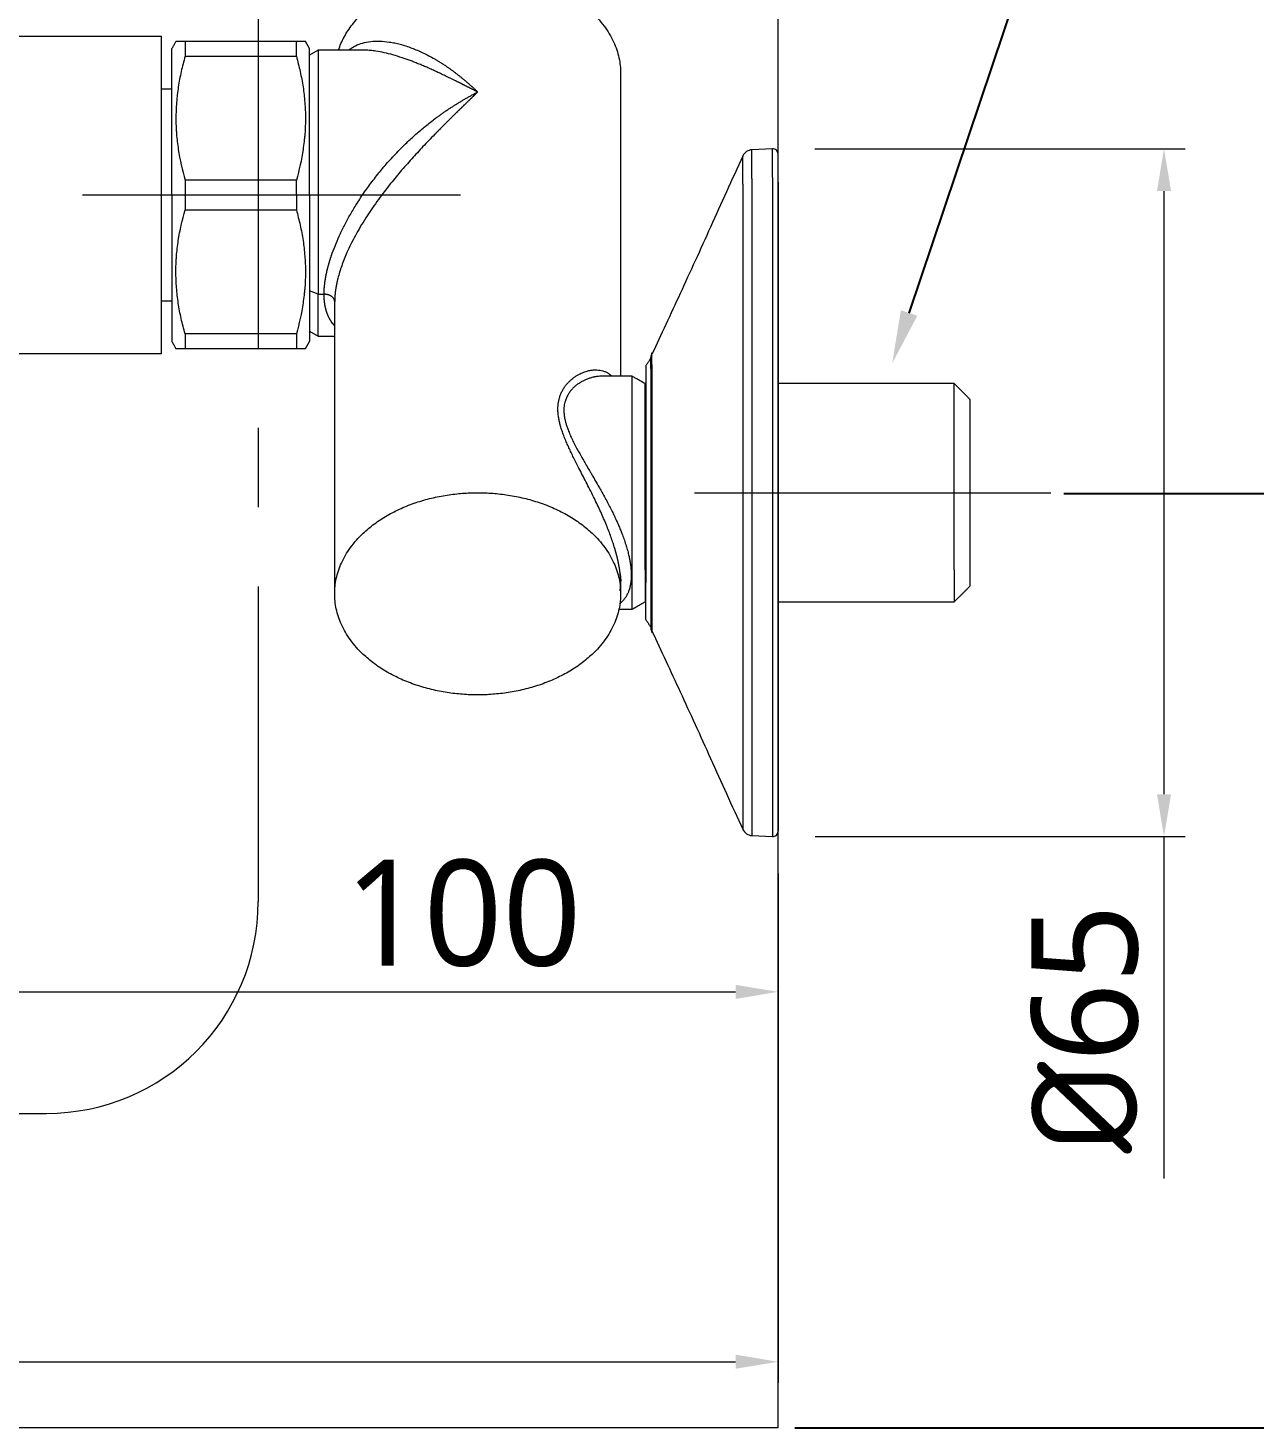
# Model space of a CAD drawing. Extents: x 5217 to 6345, y 0 to 827.
# Drawn here: x 5979 to 6094.9, y 102.2 to 234.4 of the extents above; entities that cross this region are included whole.
import ezdxf
from ezdxf import colors
from ezdxf.entities.mleader import LeaderData, LeaderLine
from ezdxf.math import Vec2, Vec3

# ---------------------------------------------------------------- set-up
doc = ezdxf.new("R2010")
doc.units = 0
doc.header["$LTSCALE"] = 30
doc.header["$MEASUREMENT"] = 0
doc.header["$PDMODE"] = 3
doc.header["$PDSIZE"] = -10
doc.linetypes.add('CENTER', pattern=[2, 1.25, -0.25, 0.25, -0.25])
doc.layers.get('0').update_dxf_attribs({"linetype": 'CONTINUOUS'})
doc.layers.get('DEFPOINTS').update_dxf_attribs({"linetype": 'CONTINUOUS'})
doc.layers.add('1', color=7, linetype='CONTINUOUS')
doc.layers.add('DEF_LAYER_ASSEM_MEMBER', color=7, linetype='CONTINUOUS')
doc.layers.add('치수선', color=7, linetype='CONTINUOUS', lineweight=20)
doc.styles.add('Daelim Dimension', font='NanumGothic.ttf')
doc.styles.get("Standard").update_dxf_attribs({"font": 'SYMBOL'})
doc.dimstyles.new('DEFAULT', dxfattribs={"dimscale": 2, "dimtxt": 2, "dimasz": 2, "dimexe": 0, "dimexo": 2, "dimgap": 1, "dimtad": 1, "dimdec": 1, "dimzin": 9, "dimdsep": 46, "dimtxsty": 'Daelim Dimension', "dimcen": 0.5, "dimclrd": 252, "dimclre": 252, "dimclrt": 3, "dimadec": 1, "dimazin": 0, "dimtfac": 1, "dimtdec": 1, "dimtix": 1, "dimtmove": 0, "dimatfit": 3, "dimfxl": 1, "dimtolj": 1, "dimtzin": 1, "dimlwd": 9, "dimlwe": 9, "dimarcsym": 0})

# ---------------------------------------------------------------- blocks, each defined once
blk = doc.blocks.new('*D10')
at = {"color": 5, "lineweight": 9, "ltscale": 0.5, "transparency": 16777216}
for p, q in [((6053.33, 222.98), (6088.29, 222.98)), ((6086.29, 218.98), (6086.29, 162.03)), ((6053.35, 158.03), (6088.29, 158.03)), ((6086.29, 158.03), (6086.29, 125.74))]:
    blk.add_line(p, q, dxfattribs=at)
at = {"color": 5, "ltscale": 0.5, "transparency": 16777216}
for points in [[(6085.63, 218.98), (6086.96, 218.98), (6086.29, 222.98)], [(6085.63, 162.03), (6086.96, 162.03), (6086.29, 158.03)]]:
    blk.add_solid(points, dxfattribs=at)
at = {"layer": 'DEFPOINTS', "color": 0, "ltscale": 0.5, "transparency": 16777216}
for p in [(6049.33, 222.98), (6049.35, 158.03), (6086.29, 158.03)]:
    blk.add_point(p, dxfattribs=at)
at = {"color": 7, "ltscale": 0.5, "transparency": 16777216, "insert": (6078.85, 139.88), "char_height": 10, "attachment_point": 5, "rotation": 90, "style": 'Daelim Dimension'}
blk.add_mtext('\\A1;{\\fISOCPEUR|b0|i0|c0|p34;%%C}65', dxfattribs=at)
blk = doc.blocks.new('*D11')
at = {"color": 5, "lineweight": 9, "ltscale": 0.5, "transparency": 16777216}
for p, q in [((5954.62, 171.41), (5954.62, 141.37)), ((6049.85, 154.53), (6049.85, 141.37)), ((5958.62, 143.37), (6045.85, 143.37))]:
    blk.add_line(p, q, dxfattribs=at)
at = {"color": 5, "ltscale": 0.5, "transparency": 16777216}
for points in [[(5958.62, 144.03), (5958.62, 142.7), (5954.62, 143.37)], [(6045.85, 144.03), (6045.85, 142.7), (6049.85, 143.37)]]:
    blk.add_solid(points, dxfattribs=at)
at = {"layer": 'DEFPOINTS', "color": 0, "ltscale": 0.5, "transparency": 16777216}
for p in [(5954.62, 175.41), (6049.85, 158.53), (6049.85, 143.37)]:
    blk.add_point(p, dxfattribs=at)
at = {"color": 7, "ltscale": 0.5, "transparency": 16777216, "insert": (6020.11, 150.77), "char_height": 10, "attachment_point": 5, "style": 'Daelim Dimension'}
blk.add_mtext('\\A1;100', dxfattribs=at)
blk = doc.blocks.new('*D14')
at = {"color": 5, "lineweight": 9, "ltscale": 0.5, "transparency": 16777216}
for p, q in [((5828.21, 176.41), (5828.21, 106.44)), ((6049.85, 154.48), (6049.85, 106.44)), ((5832.21, 108.44), (6045.85, 108.44))]:
    blk.add_line(p, q, dxfattribs=at)
at = {"color": 5, "ltscale": 0.5, "transparency": 16777216}
for points in [[(5832.21, 109.11), (5832.21, 107.78), (5828.21, 108.44)], [(6045.85, 109.11), (6045.85, 107.78), (6049.85, 108.44)]]:
    blk.add_solid(points, dxfattribs=at)
at = {"layer": 'DEFPOINTS', "color": 0, "ltscale": 0.5, "transparency": 16777216}
for p in [(5828.21, 180.41), (6049.85, 158.48), (6049.85, 108.44)]:
    blk.add_point(p, dxfattribs=at)
at = {"color": 7, "ltscale": 0.5, "transparency": 16777216, "insert": (5939.03, 115.89), "char_height": 10, "attachment_point": 5, "style": 'Daelim Dimension'}
blk.add_mtext('\\A1;223', dxfattribs=at)

msp = doc.modelspace()

# ---------------------------------------------------------------- linework, layer by layer
at = {"color": 5, "ltscale": 0.5}
for p, q in [((6076.85, 190.42), (6124.92, 190.42)), ((6051.44, 102.19), (6124.22, 102.19))]:
    msp.add_line(p, q, dxfattribs=at)
at = {"layer": '1', "color": 7, "linetype": 'Continuous', "lineweight": 18}
for p, q in [((5991.62, 233.61), (5991.62, 203.61)), ((6005.62, 232.44), (6005.23, 233.11)), ((5992.62, 218.61), (5992.62, 232.44)), ((6005.62, 218.61), (6005.62, 232.44)), ((6006.42, 232.29), (6005.62, 231.83)), ((6010.76, 232.29), (6006.42, 232.29)), ((6006.42, 232.29), (6006.42, 209.24)), ((6034.99, 230.1), (6034.99, 201.5)), ((5992.62, 228.61), (5991.62, 228.61)), ((6046.53, 222.29), (6046.53, 222.3)), ((6049.33, 222.98), (6047.38, 222.87)), ((6049.85, 219.81), (6049.85, 222.48)), ((6049.85, 219.81), (6049.85, 219.75)), ((6049.85, 219.75), (6049.85, 158.53)), ((5992.62, 218.61), (5992.62, 204.77)), ((6005.62, 218.61), (6005.62, 204.77)), ((6006.42, 205.29), (6006.42, 209.24)), ((5991.62, 208.61), (5992.62, 208.61)), ((6005.62, 205.75), (6006.42, 205.29)), ((6006.42, 205.29), (6007.99, 205.29)), ((6005.23, 204.11), (6005.62, 204.77)), ((6037.38, 202.5), (6037.38, 182.02)), ((6037.85, 202.23), (6037.85, 203.28)), ((6036.07, 201.5), (6033.25, 201.5)), ((6037.85, 202.23), (6037.85, 202.19)), ((6037.85, 202.19), (6037.85, 177.72)), ((6037.38, 200.8), (6037.29, 200.8)), ((6037.29, 183.22), (6037.29, 200.8)), ((6066.49, 200.8), (6049.85, 200.8)), ((6066.49, 183.22), (6066.49, 200.8)), ((6067.99, 181.7), (6067.99, 199.3)), ((6037.29, 183.22), (6037.29, 180.2)), ((6066.49, 183.22), (6066.49, 180.2)), ((6034.99, 182.02), (6034.99, 180.96)), ((6037.38, 178.5), (6037.38, 182.02)), ((6037.29, 180.2), (6037.38, 180.2)), ((6049.85, 180.2), (6066.49, 180.2)), ((6034.8, 179.5), (6036.07, 179.5)), ((6037.95, 177.44), (6037.95, 177.3)), ((6049.85, 161.2), (6049.85, 161.26)), ((6047.38, 158.13), (6049.33, 158.03))]:
    msp.add_line(p, q, dxfattribs=at)
at = {"layer": '1', "color": 7, "linetype": 'Continuous', "lineweight": 13}
for p, q in [((6046.53, 219.64), (6046.53, 222.29)), ((6047.38, 220.17), (6047.38, 222.87)), ((6049.33, 220.26), (6049.33, 222.98)), ((6046.53, 219.64), (6046.53, 219.58)), ((6046.53, 219.58), (6046.53, 158.71)), ((6047.38, 220.17), (6047.38, 220.11)), ((6047.38, 220.11), (6047.38, 158.13)), ((6049.33, 220.26), (6049.33, 220.21)), ((6049.33, 220.21), (6049.33, 158.03)), ((6006.42, 209.24), (6005.62, 209.57)), ((6037.95, 202.61), (6037.95, 203.7)), ((6037.95, 202.61), (6037.95, 202.58)), ((6037.95, 202.58), (6037.95, 177.44))]:
    msp.add_line(p, q, dxfattribs=at)
at = {"layer": '1', "color": 7, "linetype": 'Continuous', "lineweight": 18}
for centre, radius, start, end in [((6047.44, 221.88), 1, 93, 155.2249), ((6049.35, 222.48), 0.5, 0, 93), ((6038.85, 203.28), 1, 155.2249, 180), ((6038.85, 177.72), 1, 180, 204.7751), ((6047.44, 159.13), 1, 204.7751, 267), ((6049.35, 158.53), 0.5, 267, 0)]:
    msp.add_arc(centre, radius, start, end, dxfattribs=at)
at = {"layer": '1', "color": 7, "linetype": 'Continuous', "lineweight": 13}
for centre, major_axis, start_param, end_param in [((6049.35, 219.75), (-0.5, 0), 4.712389, 4.764749), ((6038.85, 202.19), (-1, 0), 5.850778, 6.283185)]:
    msp.add_ellipse(centre, major_axis=major_axis, ratio=0.914699, start_param=start_param, end_param=end_param, dxfattribs=at)
at = {"layer": '1', "color": 7, "linetype": 'Continuous', "lineweight": 18}
for points, weights, knots in [([(6008.35, 232.3), (6010.81, 239.65), (6021.49, 239.65), (6034.99, 239.65), (6034.99, 230.1)], [0.922407791121, 0.753136788882, 1, 0.707106779268, 1], [0, 0, 0, 0.45736, 0.45736, 1, 1, 1]), ([(6036.07, 182.73), (6036.07, 190.5), (6036.07, 198.28), (6036.07, 201.51), (6036.07, 201.5)], [1, 0.707106778929, 1, 0.853505305353, 0.853553405252], [0, 0, 0, 0.666594, 0.666594, 1, 1, 1]), ([(6007.99, 180.96), (6007.99, 190.5), (6021.49, 190.5), (6034.99, 190.5), (6034.99, 180.96)], [1, 0.707106784669, 1, 0.707106784669, 1], [0, 0, 0, 0.5, 0.5, 1, 1, 1]), ([(6034.99, 180.96), (6034.99, 171.41), (6021.49, 171.41), (6007.99, 171.41), (6007.99, 180.96)], [1, 0.707106777704, 1, 0.707106777704, 1], [0, 0, 0, 0.5, 0.5, 1, 1, 1])]:
    msp.add_rational_spline(points, weights, degree=2, knots=knots, dxfattribs=at)
for points, degree in [([(5970.48, 233.61), (5991.62, 233.61)], 1), ([(5993.02, 233.14), (5992.62, 232.44)], 1), ([(6004.37, 233.11), (5993.87, 233.11)], 1), ([(5993.87, 231.71), (6004.37, 231.71)], 1), ([(6010.82, 232.29), (6010.79, 232.29), (6010.77, 232.29), (6010.75, 232.29)], 3), ([(6004.37, 220), (5993.87, 220)], 1), ([(5993.87, 217.21), (6004.37, 217.21)], 1), ([(6007.99, 180.96), (6007.99, 208.54)], 1), ([(6004.37, 205.5), (5993.87, 205.5)], 1), ([(5991.62, 203.61), (5970.49, 203.61)], 1), ([(5992.62, 204.77), (5993.02, 204.07)], 1), ([(5993.87, 204.11), (6004.37, 204.11)], 1), ([(6037.85, 203.23), (6037.38, 202.5)], 1), ([(6037.29, 200.8), (6036.07, 201.5)], 1), ([(6067.99, 199.3), (6066.49, 200.8)], 1), ([(6034.94, 182.85), (6034.97, 182.59)], 1), ([(6034.97, 182.59), (6035, 182.34), (6035, 182.13)], 2), ([(6066.49, 180.2), (6067.99, 181.7)], 1), ([(6036.07, 179.5), (6037.29, 180.2)], 1), ([(6037.38, 178.5), (6037.83, 177.81)], 1)]:
    msp.add_open_spline(points, degree=degree, dxfattribs=at)
for points, knots in [([(5993.87, 233.11), (5993.73, 233.11), (5993.61, 233.11), (5993.39, 233.11), (5993.3, 233.11), (5993.15, 233.11), (5993.1, 233.11), (5993.02, 233.11), (5993, 233.11), (5993, 233.11), (5993, 233.11), (5993, 233.11)], [0, 0, 0, 0, 0.248996, 0.248996, 0.497993, 0.497993, 0.746989, 0.746989, 0.995986, 0.995986, 1, 1, 1, 1]), ([(6005.23, 233.11), (6005.23, 233.11), (6005.21, 233.11), (6005.17, 233.11), (6005.15, 233.11), (6005.13, 233.11), (6005.09, 233.11), (6005.04, 233.11), (6004.86, 233.11), (6004.64, 233.11), (6004.37, 233.11)], [0, 0, 0, 0, 0.247773, 0.247773, 0.310459, 0.310459, 0.373144, 0.498516, 0.498516, 1, 1, 1, 1]), ([(5993.87, 231.71), (5993.73, 231.23), (5993.61, 230.75), (5993.39, 229.78), (5993.3, 229.3), (5993.15, 228.33), (5993.1, 227.84), (5993.02, 226.86), (5993, 226.37), (5993, 225.63), (5993, 225.38), (5993.02, 225.01), (5993.02, 224.89), (5993.04, 224.64), (5993.05, 224.52), (5993.09, 223.9), (5993.15, 223.41), (5993.38, 221.94), (5993.59, 220.96), (5993.87, 220)], [0, 0, 0, 0, 0.125, 0.125, 0.25, 0.25, 0.375, 0.375, 0.5, 0.5, 0.5625, 0.5625, 0.59375, 0.59375, 0.625, 0.625, 0.75, 0.75, 1, 1, 1, 1]), ([(6004.37, 231.71), (6004.5, 231.23), (6004.62, 230.75), (6004.84, 229.78), (6004.93, 229.3), (6005.08, 228.33), (6005.13, 227.84), (6005.21, 226.86), (6005.23, 226.37), (6005.23, 225.39), (6005.21, 224.89), (6005.17, 224.27), (6005.15, 224.15), (6005.13, 223.9), (6005.09, 223.53), (6005.04, 223.16), (6004.86, 221.94), (6004.64, 220.96), (6004.37, 220)], [0, 0, 0, 0, 0.125, 0.125, 0.25, 0.25, 0.375, 0.375, 0.5, 0.5, 0.625, 0.625, 0.65625, 0.65625, 0.6875, 0.75, 0.75, 1, 1, 1, 1]), ([(6046.53, 222.29), (6046.02, 221.19), (6045.02, 219.02), (6043.51, 215.66), (6042.05, 212.44), (6040.63, 209.35), (6039.27, 206.41), (6038.38, 204.5), (6037.95, 203.57)], [0, 0, 0, 0, 0.190689, 0.36892, 0.53727, 0.69774, 0.851711, 1, 1, 1, 1]), ([(5993.87, 205.5), (5993.73, 205.98), (5993.61, 206.46), (5993.39, 207.43), (5993.3, 207.92), (5993.15, 208.89), (5993.1, 209.38), (5993.02, 210.35), (5993, 210.84), (5993, 211.58), (5993, 211.83), (5993.02, 212.2), (5993.02, 212.32), (5993.04, 212.57), (5993.05, 212.7), (5993.09, 213.32), (5993.15, 213.81), (5993.38, 215.28), (5993.59, 216.25), (5993.87, 217.21)], [0, 0, 0, 0, 0.125, 0.125, 0.25, 0.25, 0.375, 0.375, 0.5, 0.5, 0.5625, 0.5625, 0.59375, 0.59375, 0.625, 0.625, 0.75, 0.75, 1, 1, 1, 1]), ([(6004.37, 217.21), (6004.5, 216.73), (6004.62, 216.25), (6004.84, 215.28), (6004.93, 214.8), (6005.08, 213.83), (6005.13, 213.34), (6005.21, 212.36), (6005.23, 211.87), (6005.23, 210.89), (6005.21, 210.39), (6005.17, 209.77), (6005.15, 209.65), (6005.13, 209.4), (6005.09, 209.03), (6005.04, 208.66), (6004.86, 207.44), (6004.64, 206.46), (6004.37, 205.5)], [0, 0, 0, 0, 0.125, 0.125, 0.25, 0.25, 0.375, 0.375, 0.5, 0.5, 0.625, 0.625, 0.65625, 0.65625, 0.6875, 0.75, 0.75, 1, 1, 1, 1]), ([(6008.01, 209.08), (6008.01, 209.08), (6008.01, 209.05), (6008.01, 209), (6008, 208.93), (6008, 208.87), (6008, 208.8), (6007.99, 208.73), (6007.99, 208.67), (6007.99, 208.6), (6007.99, 208.56), (6007.99, 208.54)], [0, 0, 0, 0, 0.018644, 0.141489, 0.264274, 0.387004, 0.509683, 0.632318, 0.754912, 0.877471, 1, 1, 1, 1]), ([(5993, 204.11), (5993, 204.11), (5993, 204.11), (5993.02, 204.11), (5993.02, 204.11), (5993.04, 204.11), (5993.05, 204.11), (5993.09, 204.11), (5993.15, 204.11), (5993.38, 204.11), (5993.59, 204.11), (5993.87, 204.11)], [0, 0, 0, 0, 0.12263, 0.12263, 0.1853, 0.1853, 0.247969, 0.247969, 0.498646, 0.498646, 1, 1, 1, 1]), ([(6004.37, 204.11), (6004.5, 204.11), (6004.62, 204.11), (6004.84, 204.11), (6004.93, 204.11), (6005.08, 204.11), (6005.13, 204.11), (6005.21, 204.11), (6005.23, 204.11), (6005.23, 204.11), (6005.23, 204.11), (6005.23, 204.11)], [0, 0, 0, 0, 0.248915, 0.248915, 0.49783, 0.49783, 0.746744, 0.746744, 0.995659, 0.995659, 1, 1, 1, 1]), ([(6037.95, 177.44), (6038.38, 176.51), (6039.27, 174.6), (6040.63, 171.66), (6042.05, 168.57), (6043.51, 165.34), (6045.02, 161.99), (6046.02, 159.81), (6046.53, 158.72)], [0, 0, 0, 0, 0.148289, 0.30226, 0.46273, 0.63108, 0.809311, 1, 1, 1, 1])]:
    msp.add_open_spline(points, degree=3, knots=knots, dxfattribs=at)
for points, weights, degree in [([(5993.87, 233.11), (5993.87, 232.52), (5993.87, 231.71)], [1, 0.996206604343, 1], 2), ([(6004.37, 231.71), (6004.37, 232.52), (6004.37, 233.11)], [1, 0.996206604343, 1], 2), ([(5993.87, 220), (5993.87, 219.3), (5993.87, 218.61)], [1, 0.999051182257, 1], 2), ([(6004.37, 218.61), (6004.37, 219.3), (6004.37, 220)], [1, 0.999051183351, 1], 2), ([(5993.87, 218.61), (5993.87, 217.91), (5993.87, 217.21)], [1, 0.999051182258, 1], 2), ([(6004.37, 218.61), (6004.37, 217.91), (6004.37, 217.21)], [1, 0.99905118335, 1], 2), ([(6007.99, 208.54), (6007.99, 208.57), (6007.99, 208.61), (6007.98, 208.65)], [1.1715731181, 1.14542594527, 1.1222673291, 1.1020972696], 3), ([(5993.87, 205.5), (5993.87, 204.7), (5993.87, 204.11)], [1, 0.996206604343, 1], 2), ([(6004.37, 205.5), (6004.37, 204.7), (6004.37, 204.11)], [1, 0.996206604343, 1], 2), ([(6036.07, 179.5), (6036.07, 179.51), (6036.07, 182.73)], [0.853553407511, 0.85360147793, 1], 2)]:
    msp.add_rational_spline(points, weights, degree=degree, dxfattribs=at)
at = {"layer": '1', "color": 7, "linetype": 'Continuous', "lineweight": 13}
for points, knots in [([(6009.34, 232.31), (6009.42, 232.37), (6009.62, 232.52), (6010.04, 232.76), (6010.63, 232.98), (6011.39, 233.12), (6012.24, 233.16), (6013.01, 233.09), (6013.66, 232.97), (6014.18, 232.85), (6014.72, 232.69), (6015.26, 232.5), (6015.8, 232.28), (6016.33, 232.04), (6016.87, 231.77), (6017.27, 231.55), (6017.52, 231.4), (6017.62, 231.34), (6017.72, 231.28), (6017.82, 231.22), (6017.93, 231.16), (6018.03, 231.09), (6018.13, 231.03), (6018.23, 230.96), (6018.33, 230.89), (6018.44, 230.83), (6018.54, 230.76), (6018.64, 230.69), (6018.74, 230.62), (6018.85, 230.54), (6018.95, 230.47), (6019.05, 230.4), (6019.15, 230.32), (6019.26, 230.25), (6019.36, 230.17), (6019.46, 230.09), (6019.56, 230.01), (6019.66, 229.93), (6019.77, 229.85), (6019.87, 229.77), (6019.97, 229.69), (6020.07, 229.6), (6020.17, 229.52), (6020.28, 229.43), (6020.38, 229.35), (6020.48, 229.26), (6020.58, 229.17), (6020.68, 229.08), (6020.78, 228.99), (6020.89, 228.9), (6020.99, 228.81), (6021.09, 228.72), (6021.19, 228.62), (6021.29, 228.53), (6021.39, 228.43), (6021.46, 228.37), (6021.49, 228.33)], [0, 0, 0, 0, 0.031351, 0.07071, 0.137379, 0.20649, 0.278242, 0.352813, 0.392667, 0.43318, 0.474374, 0.516266, 0.556065, 0.596388, 0.63725, 0.678662, 0.686379, 0.694112, 0.70186, 0.709623, 0.717402, 0.725197, 0.733007, 0.740833, 0.748675, 0.756533, 0.764407, 0.772296, 0.780202, 0.788124, 0.796063, 0.804017, 0.811988, 0.819976, 0.82798, 0.836, 0.844038, 0.852092, 0.860162, 0.86825, 0.876355, 0.884476, 0.892615, 0.900771, 0.908944, 0.917134, 0.925342, 0.933567, 0.941809, 0.950069, 0.958346, 0.966642, 0.974955, 0.983285, 0.991634, 1, 1, 1, 1]), ([(6021.49, 228.33), (6021.47, 228.35), (6021.42, 228.37), (6021.34, 228.41), (6021.27, 228.45), (6021.19, 228.49), (6021.12, 228.53), (6021.05, 228.56), (6020.97, 228.6), (6020.9, 228.64), (6020.83, 228.68), (6020.75, 228.71), (6020.68, 228.75), (6020.61, 228.79), (6020.53, 228.82), (6020.46, 228.86), (6020.39, 228.9), (6020.32, 228.93), (6020.24, 228.97), (6020.17, 229.01), (6020.1, 229.04), (6020.03, 229.08), (6019.96, 229.12), (6019.89, 229.15), (6019.82, 229.19), (6019.74, 229.22), (6019.67, 229.26), (6019.6, 229.29), (6019.53, 229.33), (6019.46, 229.36), (6019.25, 229.47), (6018.91, 229.63), (6018.44, 229.86), (6017.97, 230.08), (6017.53, 230.29), (6017.1, 230.48), (6016.68, 230.67), (6016.28, 230.84), (6015.88, 231), (6015.49, 231.16), (6015.11, 231.31), (6014.73, 231.44), (6014.19, 231.63), (6013.49, 231.85), (6012.67, 232.06), (6011.96, 232.19), (6011.37, 232.26), (6011.02, 232.28), (6010.84, 232.29), (6010.82, 232.29)], [0, 0, 0, 0, 0.006133, 0.01226, 0.018383, 0.024499, 0.030611, 0.036717, 0.042817, 0.048913, 0.055003, 0.061087, 0.067167, 0.073241, 0.079309, 0.085373, 0.091431, 0.097484, 0.103532, 0.109575, 0.115612, 0.121645, 0.127672, 0.133694, 0.139711, 0.145722, 0.151729, 0.15773, 0.163727, 0.169718, 0.175705, 0.217082, 0.25789, 0.298135, 0.337822, 0.375365, 0.412537, 0.44934, 0.485781, 0.521863, 0.55759, 0.592969, 0.628004, 0.7141, 0.798055, 0.879959, 0.936632, 0.99214, 1, 1, 1, 1]), ([(6006.99, 209.24), (6006.99, 209.25), (6006.99, 209.28), (6006.99, 209.31), (6006.99, 209.34), (6006.99, 209.38), (6006.99, 209.41), (6006.99, 209.44), (6006.99, 209.48), (6007, 209.51), (6007, 209.54), (6007, 209.58), (6007, 209.61), (6007, 209.65), (6007, 209.68), (6007.01, 209.72), (6007.01, 209.75), (6007.01, 209.79), (6007.01, 209.82), (6007.01, 209.86), (6007.02, 209.89), (6007.02, 209.93), (6007.02, 209.96), (6007.03, 210), (6007.03, 210.03), (6007.03, 210.07), (6007.04, 210.1), (6007.04, 210.14), (6007.05, 210.18), (6007.05, 210.21), (6007.05, 210.25), (6007.06, 210.28), (6007.06, 210.32), (6007.07, 210.36), (6007.07, 210.39), (6007.08, 210.43), (6007.08, 210.47), (6007.09, 210.5), (6007.09, 210.54), (6007.1, 210.58), (6007.11, 210.62), (6007.11, 210.65), (6007.12, 210.69), (6007.12, 210.73), (6007.13, 210.77), (6007.14, 210.8), (6007.14, 210.84), (6007.15, 210.88), (6007.16, 210.92), (6007.17, 210.96), (6007.17, 210.99), (6007.18, 211.03), (6007.19, 211.07), (6007.2, 211.11), (6007.2, 211.15), (6007.21, 211.19), (6007.22, 211.23), (6007.23, 211.27), (6007.24, 211.3), (6007.25, 211.34), (6007.25, 211.38), (6007.26, 211.42), (6007.27, 211.46), (6007.28, 211.5), (6007.29, 211.54), (6007.3, 211.58), (6007.31, 211.62), (6007.32, 211.66), (6007.33, 211.7), (6007.34, 211.74), (6007.35, 211.78), (6007.36, 211.82), (6007.37, 211.86), (6007.38, 211.9), (6007.39, 211.94), (6007.41, 211.98), (6007.42, 212.03), (6007.43, 212.07), (6007.44, 212.11), (6007.45, 212.15), (6007.46, 212.19), (6007.48, 212.23), (6007.49, 212.27), (6007.5, 212.31), (6007.51, 212.36), (6007.53, 212.4), (6007.54, 212.44), (6007.55, 212.48), (6007.56, 212.52), (6007.58, 212.56), (6007.59, 212.61), (6007.6, 212.65), (6007.62, 212.69), (6007.63, 212.73), (6007.65, 212.77), (6007.66, 212.82), (6007.67, 212.86), (6007.78, 213.18), (6008.02, 213.8), (6008.41, 214.73), (6008.88, 215.69), (6009.4, 216.67), (6010.02, 217.7), (6010.72, 218.78), (6011.52, 219.89), (6012.4, 221), (6013.35, 222.09), (6014.16, 222.93), (6014.79, 223.55), (6015.22, 223.95), (6015.66, 224.35), (6016.11, 224.74), (6016.57, 225.12), (6017.04, 225.49), (6017.4, 225.77), (6017.65, 225.95), (6017.78, 226.05), (6017.91, 226.14), (6018.04, 226.23), (6018.17, 226.33), (6018.3, 226.42), (6018.43, 226.51), (6018.56, 226.6), (6018.7, 226.69), (6018.83, 226.78), (6018.97, 226.87), (6019.1, 226.95), (6019.24, 227.04), (6019.37, 227.13), (6019.51, 227.21), (6019.65, 227.3), (6019.79, 227.38), (6019.92, 227.46), (6020.06, 227.55), (6020.2, 227.63), (6020.34, 227.71), (6020.49, 227.79), (6020.63, 227.87), (6020.77, 227.95), (6020.91, 228.03), (6021.06, 228.11), (6021.2, 228.18), (6021.34, 228.26), (6021.44, 228.31), (6021.49, 228.33)], [0, 0, 0, 0, 0.001754, 0.003508, 0.005263, 0.007018, 0.008774, 0.010529, 0.012286, 0.014042, 0.015799, 0.017557, 0.019315, 0.021073, 0.022832, 0.024592, 0.026352, 0.028112, 0.029874, 0.031635, 0.033398, 0.035161, 0.036925, 0.038689, 0.040454, 0.04222, 0.043987, 0.045754, 0.047522, 0.049291, 0.05106, 0.052831, 0.054602, 0.056374, 0.058147, 0.059921, 0.061696, 0.063472, 0.065249, 0.067026, 0.068805, 0.070585, 0.072365, 0.074147, 0.07593, 0.077714, 0.079499, 0.081285, 0.083072, 0.08486, 0.08665, 0.08844, 0.090232, 0.092025, 0.093819, 0.095615, 0.097412, 0.09921, 0.101009, 0.10281, 0.104612, 0.106415, 0.10822, 0.110026, 0.111833, 0.113642, 0.115453, 0.117265, 0.119078, 0.120893, 0.122709, 0.124527, 0.126346, 0.128167, 0.129989, 0.131813, 0.133639, 0.135466, 0.137295, 0.139125, 0.140958, 0.142791, 0.144627, 0.146464, 0.148303, 0.150144, 0.151987, 0.153831, 0.155677, 0.157525, 0.159375, 0.161226, 0.16308, 0.164935, 0.166792, 0.168651, 0.170512, 0.172375, 0.211207, 0.251097, 0.292165, 0.334519, 0.378256, 0.428217, 0.479775, 0.533028, 0.588065, 0.644968, 0.667664, 0.6906, 0.713781, 0.737211, 0.760893, 0.784832, 0.809031, 0.815432, 0.821845, 0.828271, 0.83471, 0.841161, 0.847626, 0.854103, 0.860593, 0.867097, 0.873613, 0.880143, 0.886686, 0.893242, 0.899811, 0.906394, 0.912991, 0.919601, 0.926225, 0.932862, 0.939513, 0.946178, 0.952856, 0.959549, 0.966256, 0.972976, 0.979711, 0.98646, 0.993223, 1, 1, 1, 1]), ([(6021.49, 228.33), (6021.47, 228.32), (6021.44, 228.28), (6021.38, 228.23), (6021.33, 228.18), (6021.28, 228.13), (6021.22, 228.07), (6021.17, 228.02), (6021.11, 227.97), (6021.06, 227.92), (6021.01, 227.87), (6020.95, 227.81), (6020.9, 227.76), (6020.84, 227.71), (6020.79, 227.66), (6020.74, 227.6), (6020.68, 227.55), (6020.63, 227.5), (6020.57, 227.45), (6020.52, 227.39), (6020.47, 227.34), (6020.41, 227.29), (6020.36, 227.24), (6020.3, 227.18), (6020.25, 227.13), (6020.19, 227.08), (6020.14, 227.03), (6020.09, 226.97), (6020.03, 226.92), (6019.98, 226.87), (6019.92, 226.81), (6019.87, 226.76), (6019.81, 226.71), (6019.76, 226.65), (6019.7, 226.6), (6019.65, 226.55), (6019.6, 226.49), (6019.54, 226.44), (6019.49, 226.39), (6019.43, 226.33), (6019.38, 226.28), (6019.32, 226.23), (6019.27, 226.17), (6019.21, 226.12), (6019.16, 226.07), (6019.1, 226.01), (6019.05, 225.96), (6019, 225.9), (6018.94, 225.85), (6018.89, 225.8), (6018.83, 225.74), (6018.78, 225.69), (6018.72, 225.63), (6018.67, 225.58), (6018.61, 225.52), (6018.56, 225.47), (6018.5, 225.42), (6018.45, 225.36), (6018.4, 225.31), (6018.34, 225.25), (6018.29, 225.2), (6018.23, 225.14), (6018.18, 225.09), (6018.12, 225.03), (6018.07, 224.98), (6018.01, 224.92), (6017.96, 224.87), (6017.91, 224.81), (6017.85, 224.76), (6017.8, 224.7), (6017.74, 224.65), (6017.69, 224.59), (6017.63, 224.54), (6017.58, 224.48), (6017.53, 224.43), (6017.47, 224.37), (6017.25, 224.15), (6016.87, 223.76), (6016.33, 223.19), (6015.8, 222.61), (6015.26, 222.02), (6014.72, 221.42), (6014.18, 220.79), (6013.66, 220.17), (6013.11, 219.49), (6012.55, 218.77), (6011.98, 217.99), (6011.43, 217.22), (6010.91, 216.42), (6010.41, 215.61), (6009.94, 214.78), (6009.52, 213.97), (6009.17, 213.23), (6008.88, 212.55), (6008.65, 211.93), (6008.45, 211.33), (6008.34, 210.91), (6008.27, 210.67), (6008.26, 210.6), (6008.24, 210.52), (6008.22, 210.44), (6008.2, 210.37), (6008.19, 210.29), (6008.17, 210.22), (6008.16, 210.14), (6008.14, 210.07), (6008.13, 210), (6008.12, 209.92), (6008.1, 209.85), (6008.09, 209.78), (6008.08, 209.7), (6008.07, 209.63), (6008.06, 209.56), (6008.05, 209.49), (6008.04, 209.42), (6008.04, 209.35), (6008.03, 209.28), (6008.02, 209.21), (6008.02, 209.14), (6008.01, 209.1), (6008.01, 209.08)], [0, 0, 0, 0, 0.003514, 0.007023, 0.010529, 0.01403, 0.017528, 0.021022, 0.024511, 0.027997, 0.031479, 0.034957, 0.03843, 0.0419, 0.045366, 0.048828, 0.052287, 0.055741, 0.059191, 0.062638, 0.06608, 0.069519, 0.072954, 0.076385, 0.079812, 0.083235, 0.086654, 0.09007, 0.093482, 0.09689, 0.100294, 0.103694, 0.107091, 0.110483, 0.113872, 0.117258, 0.120639, 0.124017, 0.127391, 0.130761, 0.134128, 0.13749, 0.140849, 0.144205, 0.147557, 0.150905, 0.154249, 0.15759, 0.160927, 0.16426, 0.16759, 0.170916, 0.174238, 0.177557, 0.180872, 0.184184, 0.187492, 0.190796, 0.194097, 0.197394, 0.200688, 0.203978, 0.207265, 0.210548, 0.213828, 0.217104, 0.220376, 0.223645, 0.226911, 0.230173, 0.233432, 0.236687, 0.239938, 0.243187, 0.246432, 0.249673, 0.252911, 0.285501, 0.31766, 0.349398, 0.380726, 0.413699, 0.446121, 0.478007, 0.509373, 0.547687, 0.58508, 0.621588, 0.657248, 0.695888, 0.733475, 0.770078, 0.805768, 0.834376, 0.862485, 0.890144, 0.917404, 0.921063, 0.924717, 0.928366, 0.932011, 0.935651, 0.939286, 0.942917, 0.946544, 0.950167, 0.953786, 0.957401, 0.961013, 0.964621, 0.968226, 0.971828, 0.975426, 0.979022, 0.982615, 0.986205, 0.989793, 0.993379, 0.996962, 1, 1, 1, 1]), ([(6007.98, 206.29), (6007.88, 206.39), (6007.77, 206.53), (6007.66, 206.68), (6007.63, 206.73), (6007.6, 206.77), (6007.57, 206.82), (6007.55, 206.86), (6007.52, 206.91), (6007.49, 206.96), (6007.47, 207), (6007.44, 207.05), (6007.42, 207.1), (6007.39, 207.15), (6007.37, 207.2), (6007.35, 207.25), (6007.33, 207.3), (6007.31, 207.36), (6007.29, 207.41), (6007.27, 207.46), (6007.25, 207.52), (6007.23, 207.57), (6007.21, 207.62), (6007.2, 207.68), (6007.18, 207.74), (6007.17, 207.79), (6007.15, 207.85), (6007.14, 207.91), (6007.12, 207.97), (6007.11, 208.02), (6007.1, 208.08), (6007.09, 208.14), (6007.07, 208.2), (6007.06, 208.27), (6007.05, 208.33), (6007.05, 208.39), (6007.04, 208.45), (6007.03, 208.52), (6007.02, 208.58), (6007.02, 208.64), (6007.01, 208.71), (6007.01, 208.77), (6007, 208.84), (6007, 208.9), (6007, 208.97), (6006.99, 209.04), (6006.99, 209.11), (6006.99, 209.17), (6006.99, 209.22), (6006.99, 209.24)], [0, 0, 0, 0, 0.166784, 0.185566, 0.204308, 0.22301, 0.241674, 0.260299, 0.278886, 0.297436, 0.31595, 0.334429, 0.352873, 0.371283, 0.389659, 0.408003, 0.426314, 0.444595, 0.462845, 0.481066, 0.499257, 0.517421, 0.535557, 0.553666, 0.571749, 0.589808, 0.607841, 0.625852, 0.643839, 0.661804, 0.679748, 0.697672, 0.715575, 0.73346, 0.751327, 0.769176, 0.787009, 0.804826, 0.822627, 0.840415, 0.85819, 0.875951, 0.893701, 0.911441, 0.929169, 0.946889, 0.9646, 0.982304, 1, 1, 1, 1]), ([(6034.99, 182.02), (6034.99, 182.03), (6034.99, 182.05), (6034.99, 182.09), (6034.99, 182.12), (6034.99, 182.16), (6034.99, 182.19), (6034.99, 182.22), (6034.99, 182.26), (6034.98, 182.29), (6034.98, 182.33), (6034.98, 182.36), (6034.98, 182.4), (6034.98, 182.44), (6034.98, 182.47), (6034.97, 182.51), (6034.97, 182.54), (6034.97, 182.58), (6034.97, 182.62), (6034.96, 182.65), (6034.96, 182.69), (6034.96, 182.73), (6034.95, 182.76), (6034.95, 182.8), (6034.95, 182.84), (6034.94, 182.87), (6034.94, 182.91), (6034.93, 182.95), (6034.93, 182.99), (6034.92, 183.02), (6034.92, 183.06), (6034.91, 183.1), (6034.91, 183.14), (6034.9, 183.18), (6034.9, 183.22), (6034.89, 183.25), (6034.89, 183.29), (6034.88, 183.33), (6034.87, 183.37), (6034.87, 183.41), (6034.86, 183.45), (6034.86, 183.49), (6034.85, 183.53), (6034.84, 183.57), (6034.83, 183.61), (6034.83, 183.65), (6034.82, 183.69), (6034.81, 183.73), (6034.8, 183.77), (6034.8, 183.81), (6034.79, 183.85), (6034.78, 183.89), (6034.77, 183.93), (6034.76, 183.97), (6034.75, 184.01), (6034.75, 184.05), (6034.74, 184.1), (6034.73, 184.14), (6034.72, 184.18), (6034.71, 184.22), (6034.7, 184.26), (6034.69, 184.31), (6034.68, 184.35), (6034.67, 184.39), (6034.66, 184.43), (6034.65, 184.48), (6034.64, 184.52), (6034.63, 184.56), (6034.61, 184.6), (6034.6, 184.65), (6034.59, 184.69), (6034.58, 184.73), (6034.57, 184.78), (6034.56, 184.82), (6034.54, 184.86), (6034.53, 184.91), (6034.52, 184.95), (6034.51, 185), (6034.49, 185.04), (6034.48, 185.08), (6034.47, 185.13), (6034.46, 185.17), (6034.44, 185.22), (6034.43, 185.26), (6034.42, 185.31), (6034.4, 185.35), (6034.34, 185.56), (6034.22, 185.93), (6034.03, 186.47), (6033.82, 187.02), (6033.58, 187.6), (6033.32, 188.21), (6033.04, 188.84), (6032.74, 189.48), (6032.42, 190.13), (6032.08, 190.81), (6031.73, 191.5), (6031.39, 192.16), (6031.08, 192.77), (6030.8, 193.32), (6030.55, 193.81), (6030.32, 194.28), (6030.1, 194.75), (6029.9, 195.21), (6029.7, 195.67), (6029.53, 196.13), (6029.38, 196.57), (6029.26, 196.99), (6029.17, 197.37), (6029.12, 197.69), (6029.09, 197.96), (6029.07, 198.18), (6029.07, 198.44), (6029.08, 198.72), (6029.11, 199.02), (6029.17, 199.32), (6029.26, 199.62), (6029.38, 199.92), (6029.52, 200.21), (6029.7, 200.49), (6029.89, 200.74), (6030.1, 200.96), (6030.32, 201.17), (6030.55, 201.36), (6030.8, 201.53), (6031.04, 201.67), (6031.28, 201.79), (6031.5, 201.88), (6031.77, 201.97), (6032.08, 202.05), (6032.42, 202.1), (6032.74, 202.1), (6033.04, 202.07), (6033.32, 202.01), (6033.58, 201.91), (6033.82, 201.79), (6034, 201.65), (6034.11, 201.56), (6034.15, 201.52)], [0, 0, 0, 0, 0.001418, 0.002836, 0.004254, 0.005672, 0.00709, 0.008507, 0.009925, 0.011343, 0.012761, 0.014179, 0.015598, 0.017016, 0.018435, 0.019854, 0.021273, 0.022692, 0.024112, 0.025532, 0.026953, 0.028374, 0.029795, 0.031217, 0.032639, 0.034062, 0.035486, 0.03691, 0.038334, 0.03976, 0.041186, 0.042613, 0.04404, 0.045468, 0.046897, 0.048327, 0.049758, 0.05119, 0.052622, 0.054056, 0.05549, 0.056925, 0.058362, 0.059799, 0.061238, 0.062678, 0.064119, 0.065561, 0.067004, 0.068448, 0.069894, 0.071341, 0.072789, 0.074239, 0.07569, 0.077142, 0.078596, 0.080051, 0.081508, 0.082966, 0.084426, 0.085887, 0.08735, 0.088815, 0.090281, 0.091749, 0.093218, 0.094689, 0.096162, 0.097637, 0.099114, 0.100592, 0.102072, 0.103554, 0.105038, 0.106524, 0.108012, 0.109502, 0.110994, 0.112488, 0.113984, 0.115482, 0.116982, 0.118484, 0.119988, 0.121495, 0.123004, 0.140545, 0.158338, 0.176418, 0.194819, 0.215183, 0.235758, 0.256582, 0.277692, 0.300873, 0.32402, 0.346368, 0.368434, 0.385918, 0.40297, 0.419614, 0.435877, 0.451788, 0.469004, 0.48569, 0.501898, 0.517684, 0.532017, 0.546074, 0.555041, 0.564025, 0.573043, 0.58654, 0.599985, 0.614, 0.628307, 0.644137, 0.66039, 0.677122, 0.694386, 0.710363, 0.726695, 0.743411, 0.760538, 0.778102, 0.79294, 0.807916, 0.823042, 0.846012, 0.868966, 0.890081, 0.910897, 0.93145, 0.951777, 0.970173, 0.988247, 1, 1, 1, 1]), ([(6033.25, 201.5), (6033.22, 201.5), (6033.1, 201.5), (6032.87, 201.49), (6032.64, 201.46), (6032.44, 201.41), (6032.29, 201.38), (6032.12, 201.33), (6031.92, 201.26), (6031.69, 201.17), (6031.4, 201.03), (6031.13, 200.88), (6030.86, 200.69), (6030.61, 200.49), (6030.37, 200.25), (6030.17, 199.99), (6029.98, 199.7), (6029.83, 199.39), (6029.73, 199.08), (6029.67, 198.8), (6029.64, 198.55), (6029.62, 198.24), (6029.65, 197.87), (6029.71, 197.49), (6029.79, 197.15), (6029.88, 196.85), (6030, 196.5), (6030.17, 196.08), (6030.37, 195.62), (6030.61, 195.14), (6030.86, 194.67), (6031.13, 194.18), (6031.4, 193.7), (6031.69, 193.21), (6031.92, 192.8), (6032.12, 192.46), (6032.29, 192.18), (6032.44, 191.92), (6032.61, 191.62), (6032.78, 191.33), (6032.97, 190.99), (6033.2, 190.59), (6033.46, 190.13), (6033.74, 189.6), (6034, 189.1), (6034.24, 188.63), (6034.45, 188.18), (6034.65, 187.75), (6034.83, 187.34), (6035, 186.93), (6035.17, 186.49), (6035.35, 186.01), (6035.51, 185.5), (6035.66, 185.01), (6035.74, 184.66), (6035.79, 184.46), (6035.8, 184.38), (6035.82, 184.31), (6035.83, 184.23), (6035.85, 184.16), (6035.86, 184.09), (6035.87, 184.01), (6035.88, 183.94), (6035.9, 183.87), (6035.91, 183.8), (6035.92, 183.73), (6035.93, 183.66), (6035.94, 183.59), (6035.94, 183.52), (6035.95, 183.45), (6035.96, 183.38), (6035.96, 183.31), (6035.97, 183.25), (6035.97, 183.18), (6035.98, 183.11), (6035.98, 183.05), (6035.99, 182.98), (6035.99, 182.92), (6035.99, 182.85), (6035.99, 182.79), (6035.99, 182.75), (6035.99, 182.73)], [0, 0, 0, 0, 0.007545, 0.026453, 0.049192, 0.055778, 0.069997, 0.081521, 0.090785, 0.11322, 0.132284, 0.153989, 0.173651, 0.195035, 0.214837, 0.235958, 0.255808, 0.276602, 0.296566, 0.31022, 0.323747, 0.337184, 0.357353, 0.377793, 0.391017, 0.404596, 0.418557, 0.438408, 0.459528, 0.47933, 0.500715, 0.520376, 0.542081, 0.561144, 0.583581, 0.592847, 0.604368, 0.618572, 0.625173, 0.640759, 0.654642, 0.666822, 0.68972, 0.711244, 0.731397, 0.750186, 0.76784, 0.784994, 0.801656, 0.817833, 0.833535, 0.855068, 0.876102, 0.896668, 0.916798, 0.920053, 0.923302, 0.926546, 0.929784, 0.933017, 0.936245, 0.939469, 0.942687, 0.945901, 0.949111, 0.952316, 0.955517, 0.958715, 0.961908, 0.965098, 0.968285, 0.971468, 0.974649, 0.977826, 0.981001, 0.984173, 0.987342, 0.99051, 0.993675, 0.996838, 1, 1, 1, 1]), ([(6035.99, 182.73), (6035.99, 182.72), (6035.99, 182.7), (6035.99, 182.66), (6035.99, 182.63), (6035.99, 182.6), (6035.99, 182.57), (6035.99, 182.54), (6035.99, 182.51), (6035.99, 182.48), (6035.98, 182.45), (6035.98, 182.42), (6035.98, 182.39), (6035.98, 182.36), (6035.98, 182.34), (6035.97, 182.31), (6035.97, 182.28), (6035.97, 182.25), (6035.97, 182.22), (6035.96, 182.19), (6035.96, 182.16), (6035.96, 182.13), (6035.96, 182.1), (6035.95, 182.08), (6035.95, 182.05), (6035.95, 182.02), (6035.94, 181.99), (6035.94, 181.96), (6035.93, 181.94), (6035.93, 181.91), (6035.92, 181.88), (6035.92, 181.86), (6035.91, 181.83), (6035.91, 181.8), (6035.9, 181.77), (6035.9, 181.75), (6035.89, 181.72), (6035.89, 181.69), (6035.88, 181.67), (6035.88, 181.64), (6035.87, 181.62), (6035.86, 181.59), (6035.86, 181.56), (6035.85, 181.54), (6035.85, 181.51), (6035.84, 181.49), (6035.83, 181.46), (6035.82, 181.44), (6035.82, 181.41), (6035.81, 181.39), (6035.8, 181.36), (6035.79, 181.34), (6035.79, 181.32), (6035.78, 181.29), (6035.74, 181.17), (6035.66, 180.97), (6035.51, 180.7), (6035.35, 180.46), (6035.16, 180.25), (6035, 180.1), (6034.9, 180.02), (6034.87, 180)], [0, 0, 0, 0, 0.007976, 0.015954, 0.023934, 0.031916, 0.0399, 0.047887, 0.055877, 0.063869, 0.071864, 0.079862, 0.087862, 0.095866, 0.103873, 0.111883, 0.119897, 0.127914, 0.135934, 0.143958, 0.151986, 0.160018, 0.168054, 0.176094, 0.184138, 0.192186, 0.200239, 0.208296, 0.216357, 0.224424, 0.232495, 0.240571, 0.248651, 0.256737, 0.264829, 0.272925, 0.281027, 0.289134, 0.297247, 0.305365, 0.313489, 0.321619, 0.329755, 0.337897, 0.346045, 0.354199, 0.36236, 0.370527, 0.378701, 0.386881, 0.395068, 0.403262, 0.411462, 0.41967, 0.427885, 0.531403, 0.637166, 0.745339, 0.856076, 0.957383, 1, 1, 1, 1]), ([(6034.94, 181.23), (6034.94, 181.24), (6034.94, 181.26), (6034.95, 181.31), (6034.96, 181.37), (6034.96, 181.42), (6034.97, 181.48), (6034.97, 181.54), (6034.98, 181.6), (6034.98, 181.65), (6034.98, 181.71), (6034.99, 181.77), (6034.99, 181.83), (6034.99, 181.9), (6034.99, 181.96), (6034.99, 182), (6034.99, 182.02)], [0, 0, 0, 0, 0.034209, 0.108681, 0.183103, 0.257481, 0.33182, 0.406126, 0.480404, 0.554658, 0.628895, 0.70312, 0.777337, 0.851553, 0.925772, 1, 1, 1, 1])]:
    msp.add_open_spline(points, degree=3, knots=knots, dxfattribs=at)
msp.add_open_spline([(6006.42, 209.24), (6006.99, 209.24)], degree=1, dxfattribs=at)
msp.add_rational_spline([(6007.98, 208.65), (6007.89, 209.01), (6007.5, 209.24), (6006.99, 209.24)], [1.1020974675, 0.945796855331, 0.968956238322, 1.17157561647], degree=3, dxfattribs=at)
at = {"layer": 'DEF_LAYER_ASSEM_MEMBER', "color": 1, "linetype": 'CENTER', "lineweight": 5}
for p, q in [((6000.77, 301.64), (6000.77, 151.89)), ((6019.86, 218.61), (5984.19, 218.61)), ((6041.97, 190.5), (6075.62, 190.5)), ((5974.62, 131.89), (5980.77, 131.89))]:
    msp.add_line(p, q, dxfattribs=at)
msp.add_arc((5980.77, 151.89), 20, 270, 0, dxfattribs=at)
at = {"layer": '치수선'}
for q in [(6049.85, 624.75), (5350.3, 102.19)]:
    msp.add_line((6049.85, 102.19), q, dxfattribs=at)

# ---------------------------------------------------------------- dimensions: what is measured, and where the dimension line sits
at = {"color": 5, "ltscale": 0.5}
dim = msp.add_linear_dim(base=(6086.29, 158.03), p1=(6049.33, 222.98), p2=(6049.35, 158.03), angle=90, text='{\\fISOCPEUR|b0|i0|c0|p34;%%C}<>', dimstyle='DEFAULT', override={"dimtxt": 5, "dimexe": 1, "dimdec": 0, "dimclrd": 5, "dimclre": 5, "dimclrt": 7}, dxfattribs=at)
dim.commit()
dim.dimension.update_dxf_attribs({"geometry": '*D10', "text_midpoint": (6086.29, 139.88), "dimtype": 160})
dim = msp.add_linear_dim(base=(6049.85, 108.44), p1=(5828.21, 180.41), p2=(6049.85, 158.48), text='223', dimstyle='DEFAULT', override={"dimtxt": 5, "dimexe": 1, "dimdec": 0, "dimclrd": 5, "dimclre": 5, "dimclrt": 7}, dxfattribs=at)
dim.commit()
dim.dimension.update_dxf_attribs({"geometry": '*D14', "text_midpoint": (5939.03, 115.89)})
dim = msp.add_linear_dim(base=(6049.85, 143.37), p1=(5954.62, 175.41), p2=(6049.85, 158.53), text='100', dimstyle='DEFAULT', override={"dimtxt": 5, "dimexe": 1, "dimdec": 0, "dimclrd": 5, "dimclre": 5, "dimclrt": 7}, dxfattribs=at)
dim.commit()
dim.dimension.update_dxf_attribs({"geometry": '*D11', "text_midpoint": (6020.11, 143.37), "dimtype": 160})

# ---------------------------------------------------------------- leaders
at = {"ltscale": 0.5}
ml = msp.add_multileader_mtext('Standard', dxfattribs=at)
ml.set_content('G1/2-14TH', color=256)
ml.set_leader_properties(color=5)
ml.build(insert=Vec2(0, 0))
ml.multileader.update_dxf_attribs({"text_left_attachment_type": 6, "text_right_attachment_type": 6, "dogleg_length": 0.36, "arrow_head_size": 5})
ctx = ml.context
ctx.base_point, ctx.char_height, ctx.arrow_head_size, ctx.landing_gap_size, ctx.plane_origin = Vec3(6076.17, 247.77), 10, 5, 0.09, Vec3(6060.63, 202.73)
ctx.left_attachment, ctx.right_attachment = 6, 6
notes = []
notes.append((ctx, [(0, (1, 1, 0), (6075.81, 247.77), (1, 0), 0.36, [(0, [(6060.63, 202.73)], 0, [])])]))
ctx.mtext.insert, ctx.mtext.flow_direction = Vec3(6076.26, 259.77), 5
for ctx, leaders in notes:
    for number, flags, end, landing, length, lines in leaders:
        leader = LeaderData()
        leader.index, (leader.has_last_leader_line, leader.has_dogleg_vector, leader.attachment_direction) = number, flags
        leader.last_leader_point, leader.dogleg_vector, leader.dogleg_length = Vec3(end), Vec3(landing), length
        for number, points, colour, breaks in lines:
            line = LeaderLine()
            line.index, line.vertices, line.color, line.breaks = number, Vec3.list(points), colors.encode_raw_color(colour), breaks
            leader.lines.append(line)
        ctx.leaders.append(leader)

doc.saveas('drawing.dxf')
